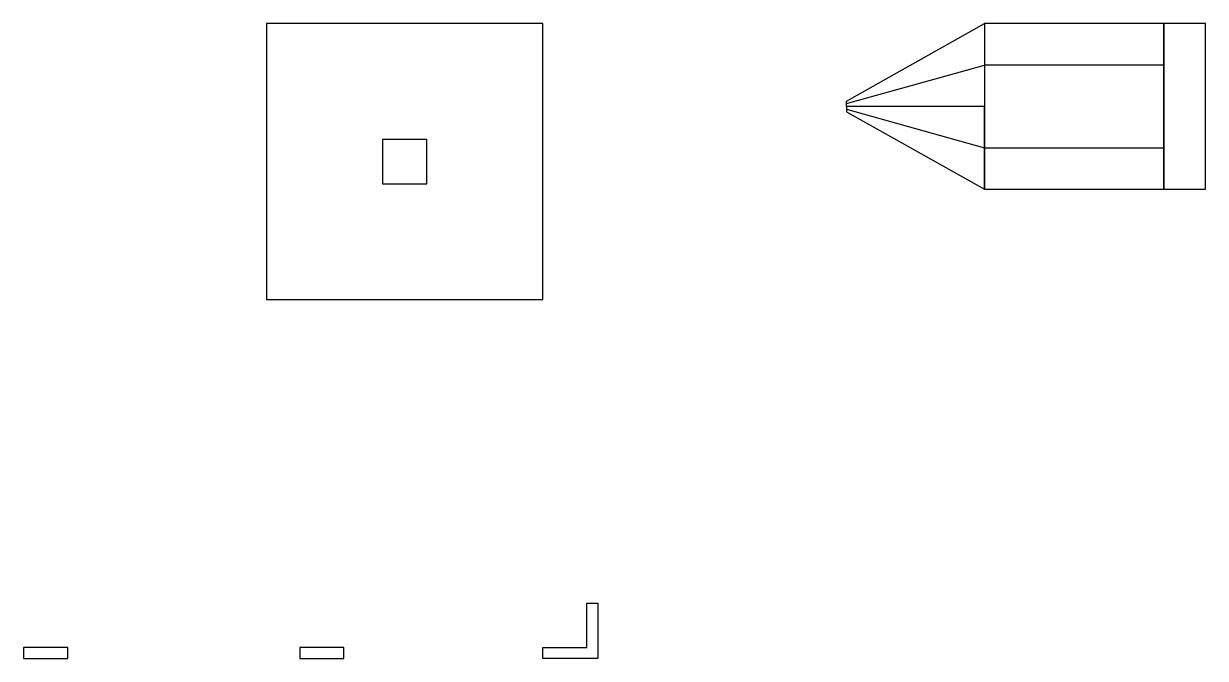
# Model space of a CAD drawing. Extents: x -1950 to 3550, y -200 to 28250.
# Drawn here: x 760 to 2900, y -200 to 950 of the extents above; entities that cross this region are included whole.
import ezdxf

# ---------------------------------------------------------------- set-up
doc = ezdxf.new("R2010")
doc.units = 0
doc.layers.add('GAP', color=1, linetype='continuous')
doc.layers.add('PIN', color=3, linetype='continuous')

# ---------------------------------------------------------------- blocks, each defined once
blk = doc.blocks.new('MM2AGAP')
for points in [[(1200, 950), (1200, 450), (1700, 450), (1700, 950), (1200, 950)], [(2500, 800), (2250, 800), (2250, 809.8), (2500, 950), (2500, 800)], [(2500, 800), (2250, 800), (2250, 809.8), (2500, 950), (2500, 800)], [(2825, 950), (2500, 950), (2500, 650), (2825, 650), (2825, 950)], [(2825, 950), (2500, 950), (2500, 650), (2825, 650), (2825, 950)], [(2900, 950), (2825, 950), (2825, 650), (2900, 650), (2900, 950)], [(2900, 950), (2825, 950), (2825, 650), (2900, 650), (2900, 950)], [(2500, 800), (2250, 800), (2250, 790.2), (2500, 650), (2500, 800)], [(2500, 800), (2250, 800), (2250, 790.2), (2500, 650), (2500, 800)], [(1410, 740), (1410, 660), (1490, 660), (1490, 740), (1410, 740)]]:
    blk.add_lwpolyline(points)
blk = doc.blocks.new('MM2APIN')
for points in [[(2500, 800), (2250, 800), (2250, 805), (2500, 875), (2500, 800)], [(2500, 800), (2250, 800), (2250, 805), (2500, 875), (2500, 800)], [(2825, 875), (2500, 875), (2500, 725), (2825, 725), (2825, 875)], [(2825, 875), (2500, 875), (2500, 725), (2825, 725), (2825, 875)], [(2500, 800), (2250, 800), (2250, 795), (2500, 725), (2500, 800)], [(2500, 800), (2250, 800), (2250, 795), (2500, 725), (2500, 800)]]:
    blk.add_lwpolyline(points)
blk = doc.blocks.new('MM2A')
at = {"layer": 'GAP'}
for points in [[(1800, -200), (1700, -200), (1700, -180), (1780, -180), (1780, -100), (1800, -100), (1800, -200)], [(760, -200), (840, -200), (840, -180), (760, -180), (760, -200)], [(1260, -200), (1340, -200), (1340, -180), (1260, -180), (1260, -200)]]:
    blk.add_lwpolyline(points, dxfattribs=at)

msp = doc.modelspace()

# ---------------------------------------------------------------- block references
msp.add_blockref('MM2A', (0, 0))
at = {"layer": 'GAP'}
msp.add_blockref('MM2AGAP', (0, 0), dxfattribs=at)
at = {"layer": 'PIN'}
msp.add_blockref('MM2APIN', (0, 0), dxfattribs=at)

doc.saveas('drawing.dxf')
